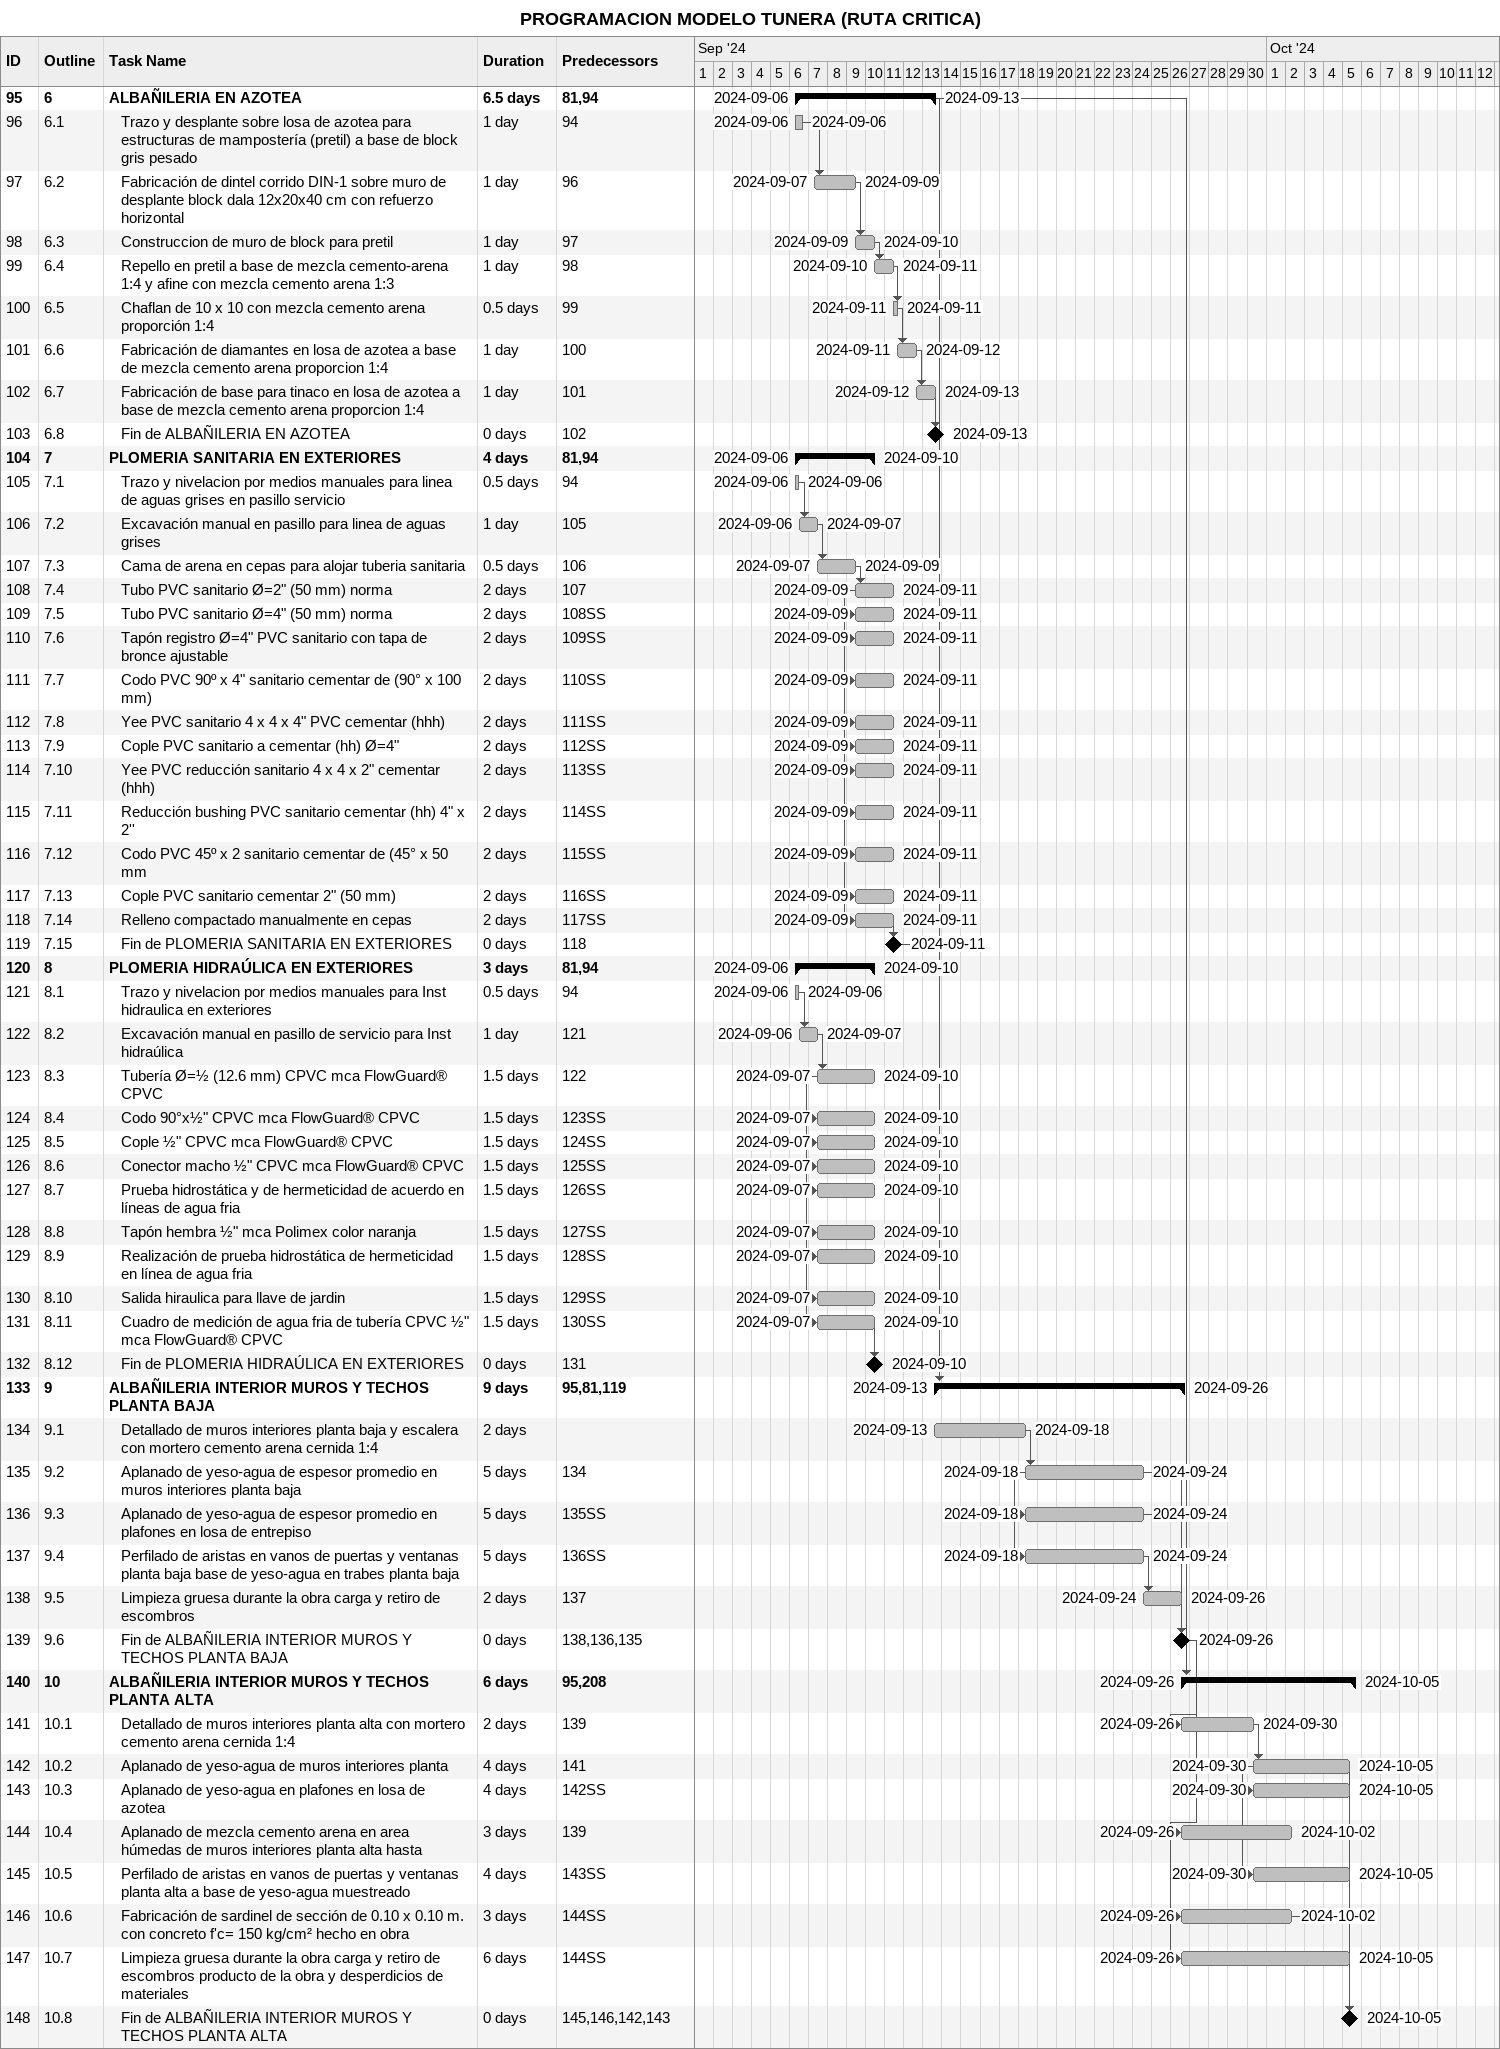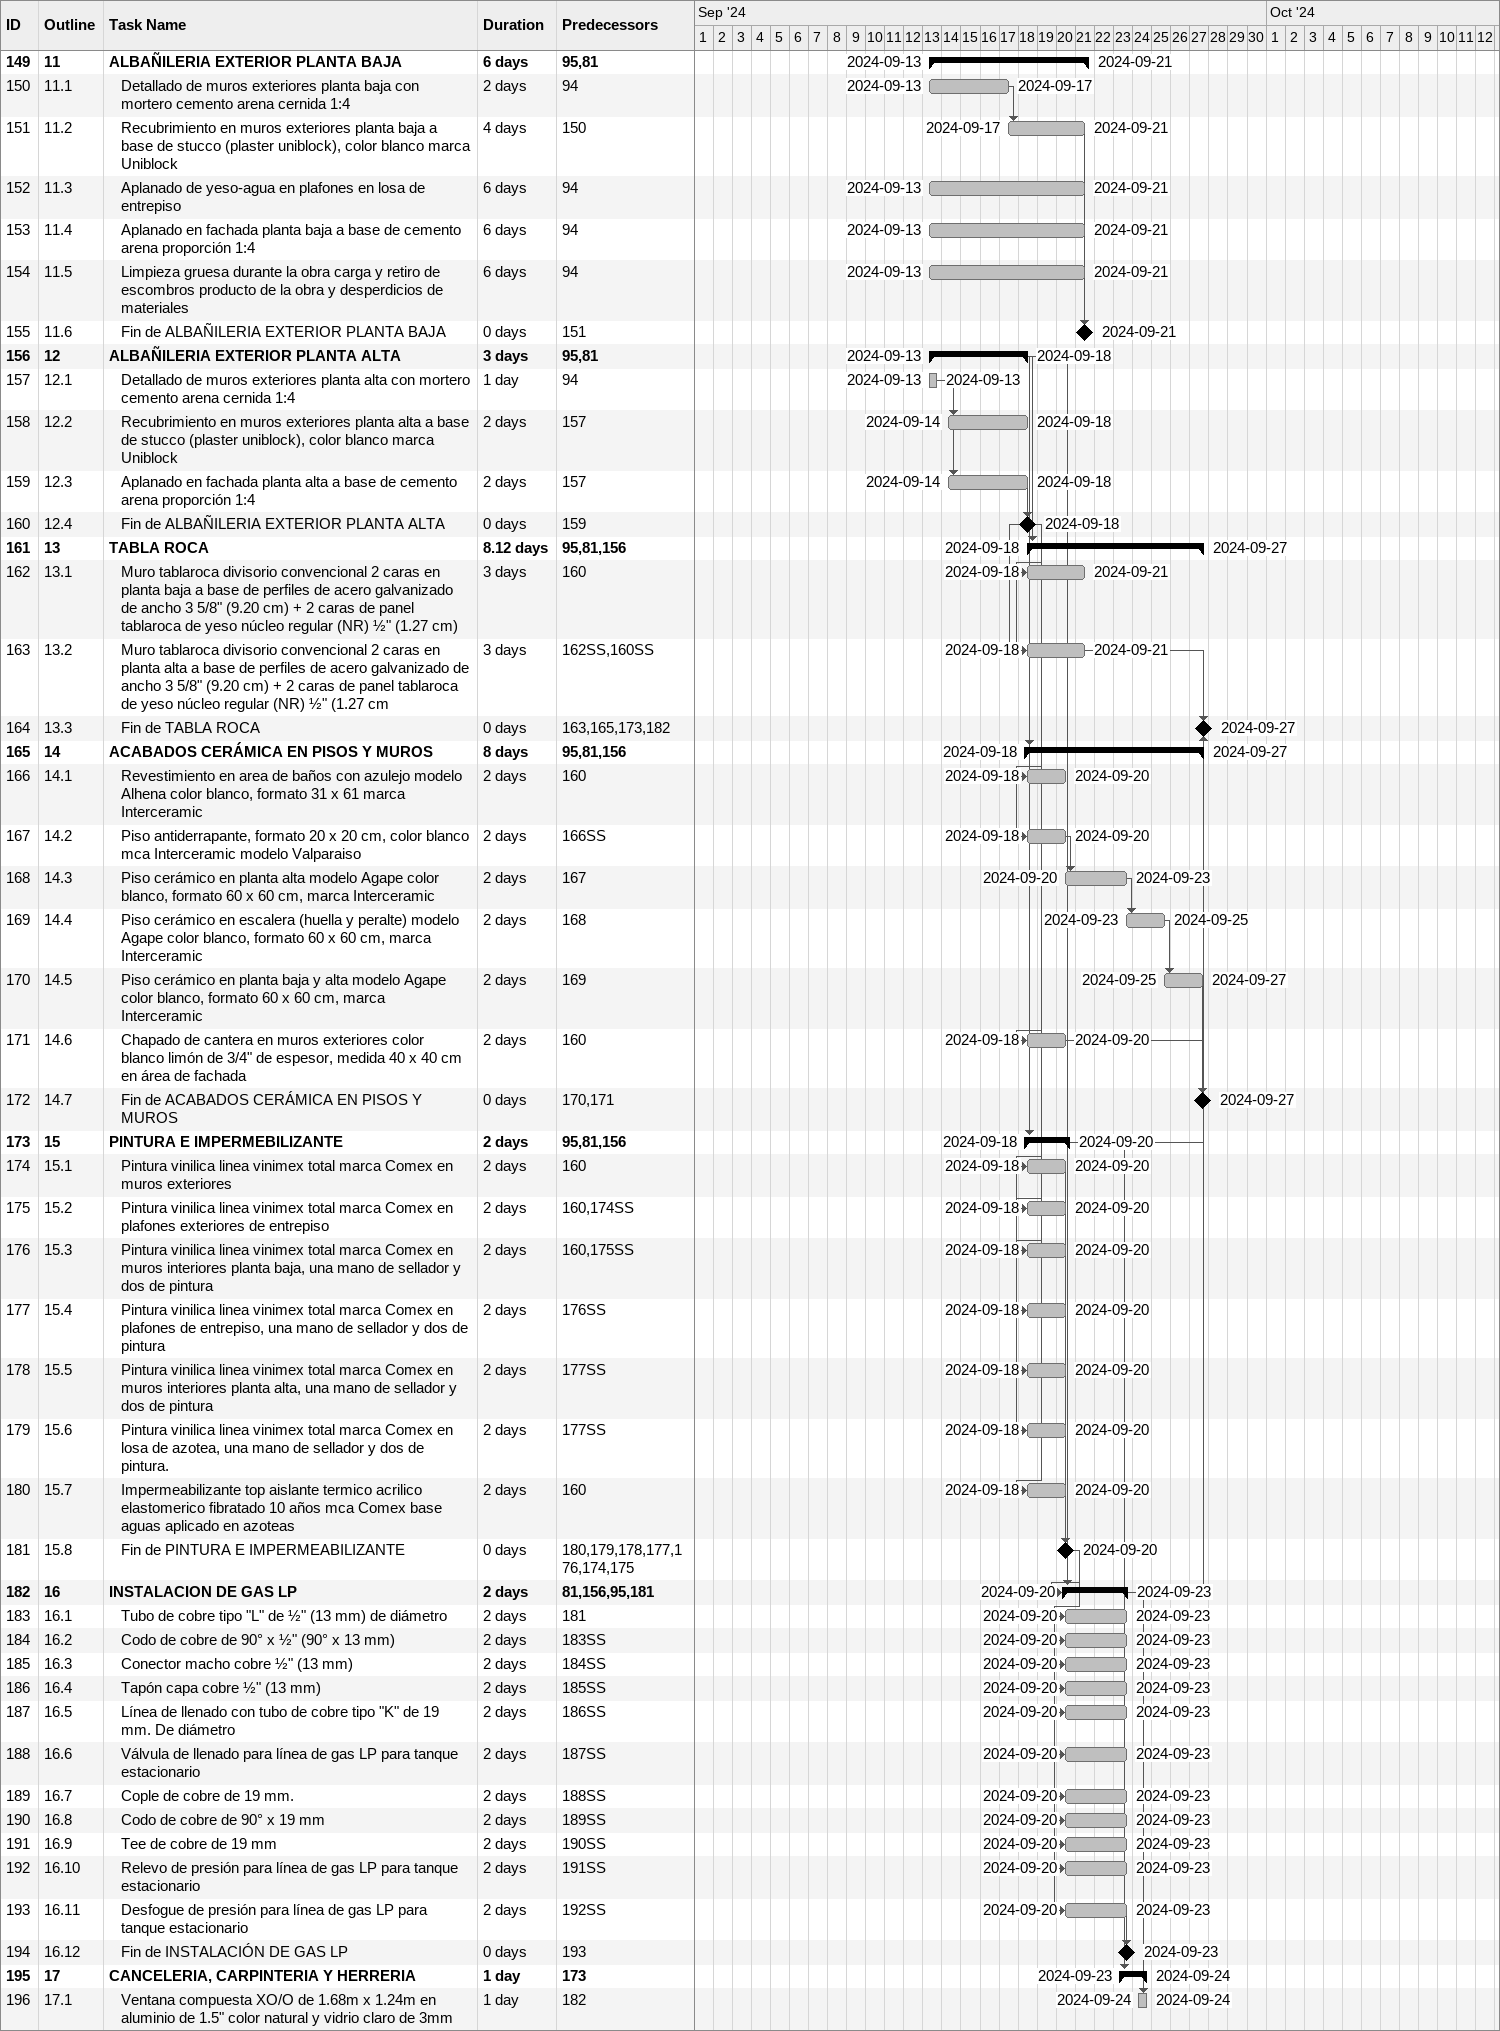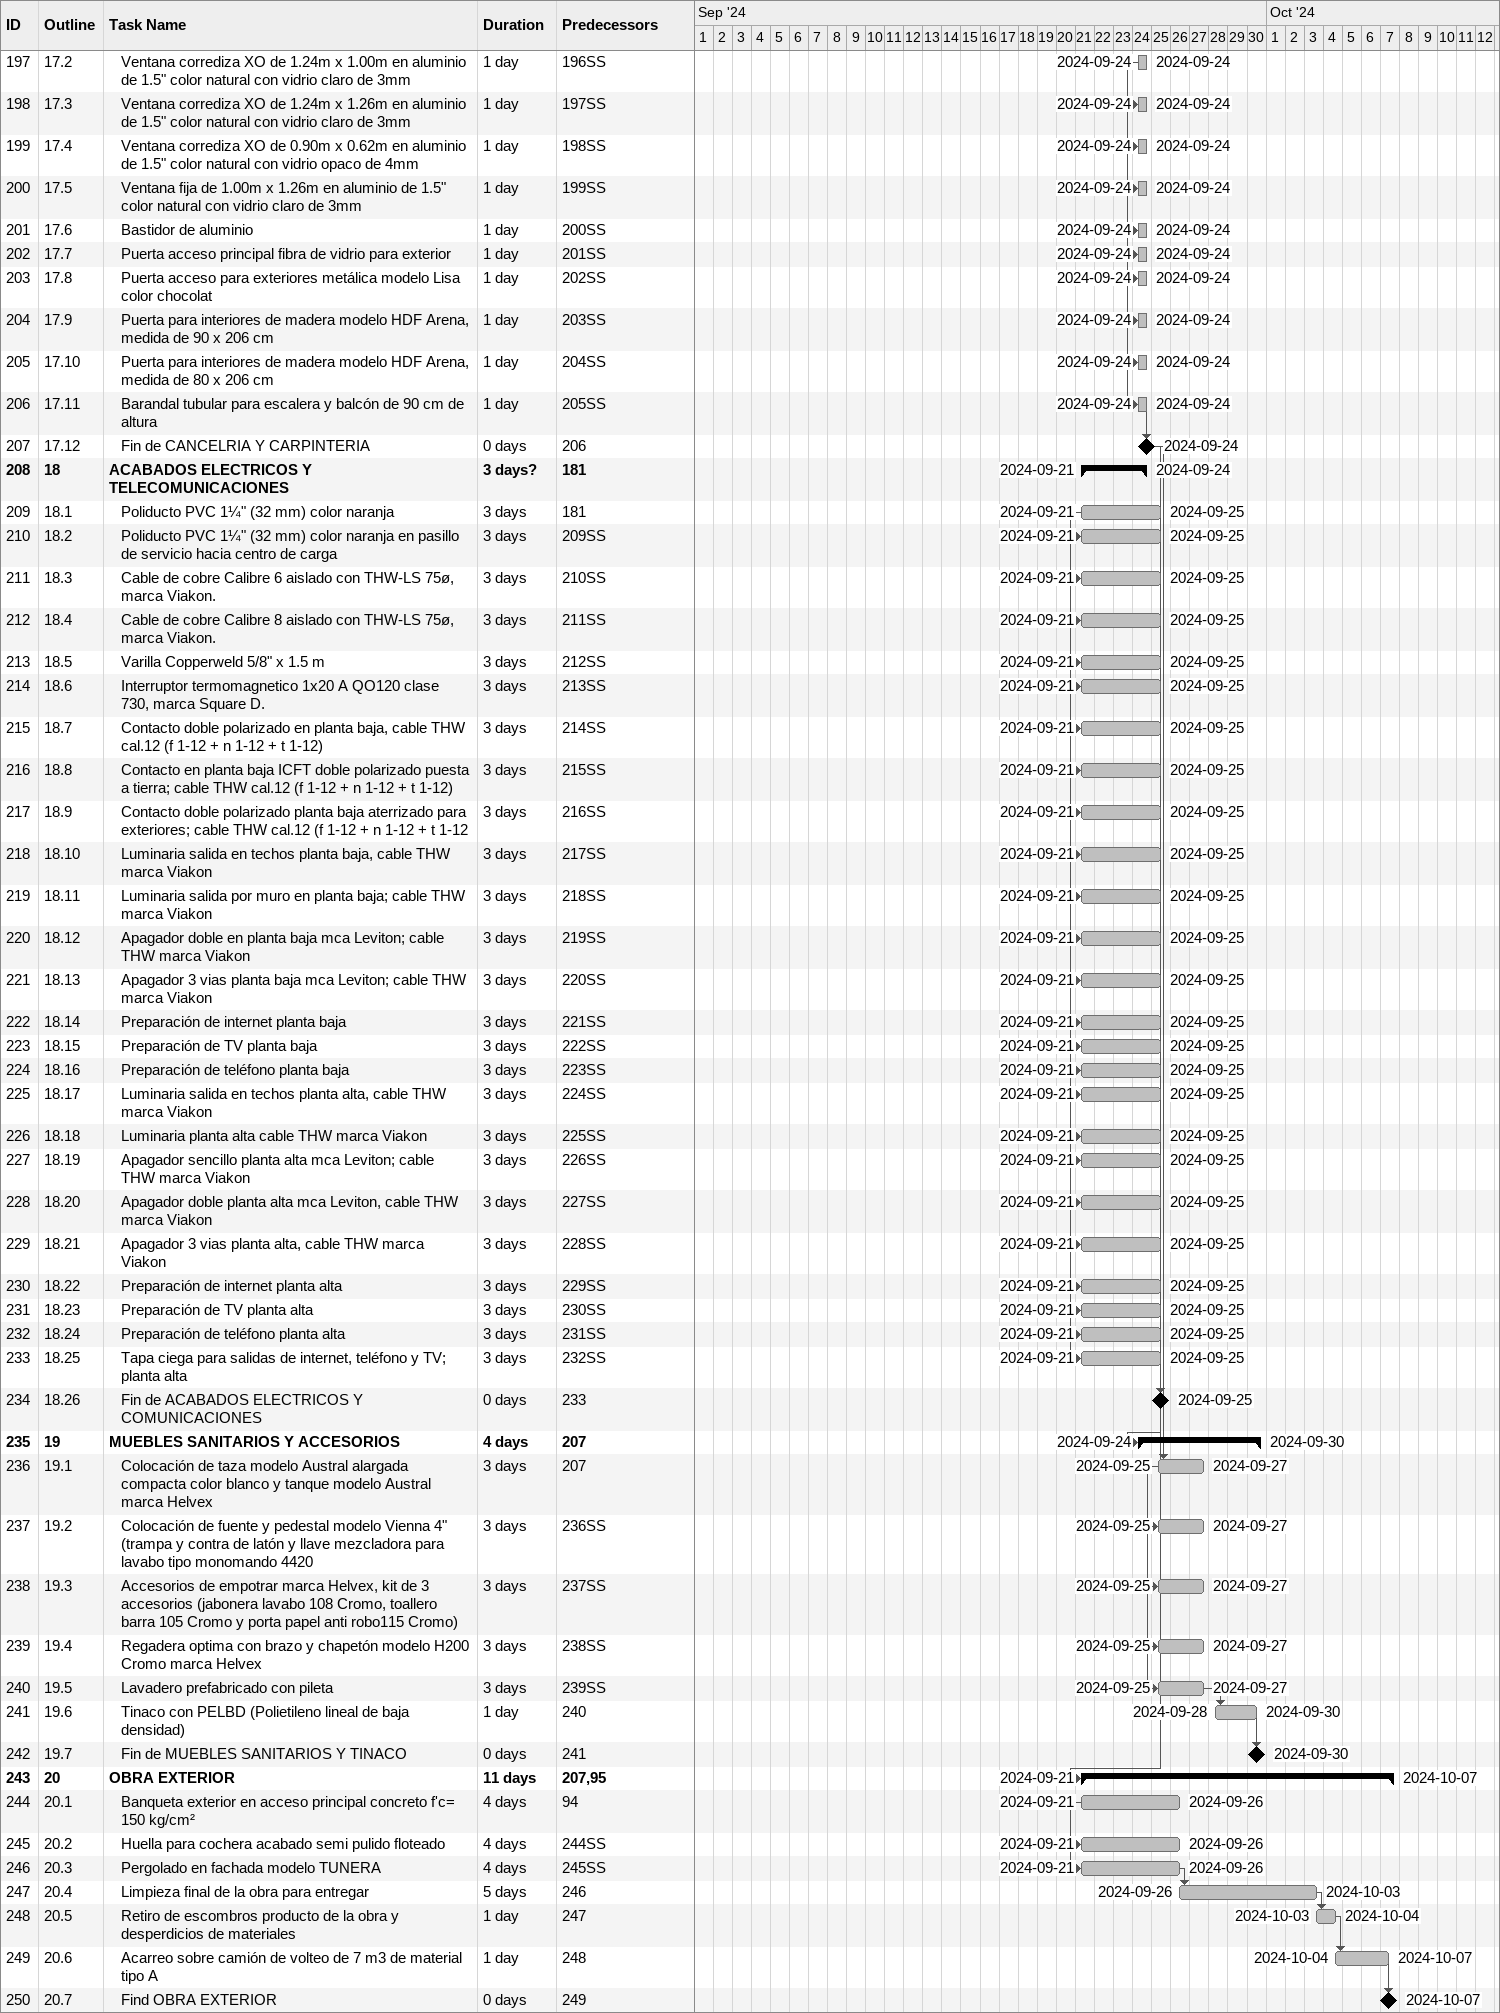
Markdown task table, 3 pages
PROGRAMACION MODELO TUNERA (RUTA CRITICA)

| ID | WBS | Task | Duration | Start | Finish | Predecessors |
|---|---|---|---|---|---|---|
| 95 | 6 | **ALBAÑILERIA EN AZOTEA** | 6.5d | 2024-09-06 | 2024-09-13 | 81, 94 |
| 96 | 6.1 | Trazo y desplante sobre losa de azotea para estructuras de mampostería (pretil) a base de block gris pesado | 1d | 2024-09-06 | 2024-09-06 | 94 |
| 97 | 6.2 | Fabricación de dintel corrido DIN-1 sobre muro de desplante block dala 12x20x40 cm con refuerzo horizontal | 1d | 2024-09-07 | 2024-09-09 | 96 |
| 98 | 6.3 | Construccion de muro de block para pretil | 1d | 2024-09-09 | 2024-09-10 | 97 |
| 99 | 6.4 | Repello en pretil a base de mezcla cemento-arena 1:4 y afine con mezcla cemento arena 1:3 | 1d | 2024-09-10 | 2024-09-11 | 98 |
| 100 | 6.5 | Chaflan de 10 x 10 con mezcla cemento arena proporción 1:4 | 0.5d | 2024-09-11 | 2024-09-11 | 99 |
| 101 | 6.6 | Fabricación de diamantes en losa de azotea a base de mezcla cemento arena proporcion 1:4 | 1d | 2024-09-11 | 2024-09-12 | 100 |
| 102 | 6.7 | Fabricación de base para tinaco en losa de azotea a base de mezcla cemento arena proporcion 1:4 | 1d | 2024-09-12 | 2024-09-13 | 101 |
| 103 | 6.8 | Fin de ALBAÑILERIA EN AZOTEA | 0d | 2024-09-13 | 2024-09-13 | 102 |
| 104 | 7 | **PLOMERIA SANITARIA EN EXTERIORES** | 4d | 2024-09-06 | 2024-09-10 | 81, 94 |
| 105 | 7.1 | Trazo y nivelacion por medios manuales para linea de aguas grises en pasillo servicio | 0.5d | 2024-09-06 | 2024-09-06 | 94 |
| 106 | 7.2 | Excavación manual en pasillo para linea de aguas grises | 1d | 2024-09-06 | 2024-09-07 | 105 |
| 107 | 7.3 | Cama de arena en cepas para alojar tuberia sanitaria | 0.5d | 2024-09-07 | 2024-09-09 | 106 |
| 108 | 7.4 | Tubo PVC sanitario Ø=2" (50 mm) norma | 2d | 2024-09-09 | 2024-09-11 | 107 |
| 109 | 7.5 | Tubo PVC sanitario Ø=4" (50 mm) norma | 2d | 2024-09-09 | 2024-09-11 | 108SS |
| 110 | 7.6 | Tapón registro Ø=4" PVC sanitario con tapa de bronce ajustable | 2d | 2024-09-09 | 2024-09-11 | 109SS |
| 111 | 7.7 | Codo PVC 90º x 4" sanitario cementar de (90° x 100 mm) | 2d | 2024-09-09 | 2024-09-11 | 110SS |
| 112 | 7.8 | Yee PVC sanitario 4 x 4 x 4" PVC cementar (hhh) | 2d | 2024-09-09 | 2024-09-11 | 111SS |
| 113 | 7.9 | Cople PVC sanitario a cementar (hh) Ø=4" | 2d | 2024-09-09 | 2024-09-11 | 112SS |
| 114 | 7.10 | Yee PVC reducción sanitario 4 x 4 x 2" cementar (hhh) | 2d | 2024-09-09 | 2024-09-11 | 113SS |
| 115 | 7.11 | Reducción bushing PVC sanitario cementar (hh) 4" x 2'' | 2d | 2024-09-09 | 2024-09-11 | 114SS |
| 116 | 7.12 | Codo PVC 45º x 2 sanitario cementar de (45° x 50 mm | 2d | 2024-09-09 | 2024-09-11 | 115SS |
| 117 | 7.13 | Cople PVC sanitario cementar 2" (50 mm) | 2d | 2024-09-09 | 2024-09-11 | 116SS |
| 118 | 7.14 | Relleno compactado manualmente en cepas | 2d | 2024-09-09 | 2024-09-11 | 117SS |
| 119 | 7.15 | Fin de PLOMERIA SANITARIA EN EXTERIORES | 0d | 2024-09-11 | 2024-09-11 | 118 |
| 120 | 8 | **PLOMERIA HIDRAÚLICA EN EXTERIORES** | 3d | 2024-09-06 | 2024-09-10 | 81, 94 |
| 121 | 8.1 | Trazo y nivelacion por medios manuales para Inst hidraulica en exteriores | 0.5d | 2024-09-06 | 2024-09-06 | 94 |
| 122 | 8.2 | Excavación manual en pasillo de servicio para Inst hidraúlica | 1d | 2024-09-06 | 2024-09-07 | 121 |
| 123 | 8.3 | Tubería Ø=½ (12.6 mm) CPVC mca FlowGuard® CPVC | 1.5d | 2024-09-07 | 2024-09-10 | 122 |
| 124 | 8.4 | Codo 90°x½" CPVC mca FlowGuard® CPVC | 1.5d | 2024-09-07 | 2024-09-10 | 123SS |
| 125 | 8.5 | Cople ½" CPVC mca FlowGuard® CPVC | 1.5d | 2024-09-07 | 2024-09-10 | 124SS |
| 126 | 8.6 | Conector macho ½" CPVC mca FlowGuard® CPVC | 1.5d | 2024-09-07 | 2024-09-10 | 125SS |
| 127 | 8.7 | Prueba hidrostática y de hermeticidad de acuerdo en líneas de agua fria | 1.5d | 2024-09-07 | 2024-09-10 | 126SS |
| 128 | 8.8 | Tapón hembra ½" mca Polimex color naranja | 1.5d | 2024-09-07 | 2024-09-10 | 127SS |
| 129 | 8.9 | Realización de prueba hidrostática de hermeticidad en línea de agua fria | 1.5d | 2024-09-07 | 2024-09-10 | 128SS |
| 130 | 8.10 | Salida hiraulica para llave de jardin | 1.5d | 2024-09-07 | 2024-09-10 | 129SS |
| 131 | 8.11 | Cuadro de medición de agua fria de tubería CPVC ½" mca FlowGuard® CPVC | 1.5d | 2024-09-07 | 2024-09-10 | 130SS |
| 132 | 8.12 | Fin de PLOMERIA HIDRAÚLICA EN EXTERIORES | 0d | 2024-09-10 | 2024-09-10 | 131 |
| 133 | 9 | **ALBAÑILERIA INTERIOR MUROS Y TECHOS PLANTA BAJA** | 9d | 2024-09-13 | 2024-09-26 | 95, 81, 119 |
| 134 | 9.1 | Detallado de muros interiores planta baja y escalera con mortero cemento arena cernida 1:4 | 2d | 2024-09-13 | 2024-09-18 |  |
| 135 | 9.2 | Aplanado de yeso-agua de espesor promedio en muros interiores planta baja | 5d | 2024-09-18 | 2024-09-24 | 134 |
| 136 | 9.3 | Aplanado de yeso-agua de espesor promedio en plafones en losa de entrepiso | 5d | 2024-09-18 | 2024-09-24 | 135SS |
| 137 | 9.4 | Perfilado de aristas en vanos de puertas y ventanas planta baja base de yeso-agua en trabes planta baja | 5d | 2024-09-18 | 2024-09-24 | 136SS |
| 138 | 9.5 | Limpieza gruesa durante la obra carga y retiro de escombros | 2d | 2024-09-24 | 2024-09-26 | 137 |
| 139 | 9.6 | Fin de ALBAÑILERIA INTERIOR MUROS Y TECHOS PLANTA BAJA | 0d | 2024-09-26 | 2024-09-26 | 138, 136, 135 |
| 140 | 10 | **ALBAÑILERIA INTERIOR MUROS Y TECHOS PLANTA ALTA** | 6d | 2024-09-26 | 2024-10-05 | 95, 208 |
| 141 | 10.1 | Detallado de muros interiores planta alta con mortero cemento arena cernida 1:4 | 2d | 2024-09-26 | 2024-09-30 | 139 |
| 142 | 10.2 | Aplanado de yeso-agua de muros interiores planta | 4d | 2024-09-30 | 2024-10-05 | 141 |
| 143 | 10.3 | Aplanado de yeso-agua en plafones en losa de azotea | 4d | 2024-09-30 | 2024-10-05 | 142SS |
| 144 | 10.4 | Aplanado de mezcla cemento arena en area húmedas de muros interiores planta alta hasta | 3d | 2024-09-26 | 2024-10-02 | 139 |
| 145 | 10.5 | Perfilado de aristas en vanos de puertas y ventanas planta alta a base de yeso-agua muestreado | 4d | 2024-09-30 | 2024-10-05 | 143SS |
| 146 | 10.6 | Fabricación de sardinel de sección de 0.10 x 0.10 m. con concreto f'c= 150 kg/cm² hecho en obra | 3d | 2024-09-26 | 2024-10-02 | 144SS |
| 147 | 10.7 | Limpieza gruesa durante la obra carga y retiro de escombros producto de la obra y desperdicios de materiales | 6d | 2024-09-26 | 2024-10-05 | 144SS |
| 148 | 10.8 | Fin de ALBAÑILERIA INTERIOR MUROS Y TECHOS PLANTA ALTA | 0d | 2024-10-05 | 2024-10-05 | 145, 146, 142, 143 |
| 149 | 11 | **ALBAÑILERIA EXTERIOR PLANTA BAJA** | 6d | 2024-09-13 | 2024-09-21 | 95, 81 |
| 150 | 11.1 | Detallado de muros exteriores planta baja con mortero cemento arena cernida 1:4 | 2d | 2024-09-13 | 2024-09-17 | 94 |
| 151 | 11.2 | Recubrimiento en muros exteriores planta baja a base de stucco (plaster uniblock), color blanco marca Uniblock | 4d | 2024-09-17 | 2024-09-21 | 150 |
| 152 | 11.3 | Aplanado de yeso-agua en plafones en losa de entrepiso | 6d | 2024-09-13 | 2024-09-21 | 94 |
| 153 | 11.4 | Aplanado en fachada planta baja a base de cemento arena proporción 1:4 | 6d | 2024-09-13 | 2024-09-21 | 94 |
| 154 | 11.5 | Limpieza gruesa durante la obra carga y retiro de escombros producto de la obra y desperdicios de materiales | 6d | 2024-09-13 | 2024-09-21 | 94 |
| 155 | 11.6 | Fin de ALBAÑILERIA EXTERIOR PLANTA BAJA | 0d | 2024-09-21 | 2024-09-21 | 151 |
| 156 | 12 | **ALBAÑILERIA EXTERIOR PLANTA ALTA** | 3d | 2024-09-13 | 2024-09-18 | 95, 81 |
| 157 | 12.1 | Detallado de muros exteriores planta alta con mortero cemento arena cernida 1:4 | 1d | 2024-09-13 | 2024-09-13 | 94 |
| 158 | 12.2 | Recubrimiento en muros exteriores planta alta a base de stucco (plaster uniblock), color blanco marca Uniblock | 2d | 2024-09-14 | 2024-09-18 | 157 |
| 159 | 12.3 | Aplanado en fachada planta alta a base de cemento arena proporción 1:4 | 2d | 2024-09-14 | 2024-09-18 | 157 |
| 160 | 12.4 | Fin de ALBAÑILERIA EXTERIOR PLANTA ALTA | 0d | 2024-09-18 | 2024-09-18 | 159 |
| 161 | 13 | **TABLA ROCA** | 8.12d | 2024-09-18 | 2024-09-27 | 95, 81, 156 |
| 162 | 13.1 | Muro tablaroca divisorio convencional 2 caras en planta baja a base de perfiles de acero galvanizado de ancho 3 5/8" (9.20 cm) + 2 caras de panel tablaroca de yeso núcleo regular (NR) ½" (1.27 cm) | 3d | 2024-09-18 | 2024-09-21 | 160 |
| 163 | 13.2 | Muro tablaroca divisorio convencional 2 caras en planta alta a base de perfiles de acero galvanizado de ancho 3 5/8" (9.20 cm) + 2 caras de panel tablaroca de yeso núcleo regular (NR) ½" (1.27 cm | 3d | 2024-09-18 | 2024-09-21 | 162SS, 160SS |
| 164 | 13.3 | Fin de TABLA ROCA | 0d | 2024-09-27 | 2024-09-27 | 163, 165, 173, 182 |
| 165 | 14 | **ACABADOS CERÁMICA EN PISOS Y MUROS** | 8d | 2024-09-18 | 2024-09-27 | 95, 81, 156 |
| 166 | 14.1 | Revestimiento en area de baños con azulejo modelo Alhena color blanco, formato 31 x 61 marca Interceramic | 2d | 2024-09-18 | 2024-09-20 | 160 |
| 167 | 14.2 | Piso antiderrapante, formato 20 x 20 cm, color blanco mca Interceramic modelo Valparaiso | 2d | 2024-09-18 | 2024-09-20 | 166SS |
| 168 | 14.3 | Piso cerámico en planta alta modelo Agape color blanco, formato 60 x 60 cm, marca Interceramic | 2d | 2024-09-20 | 2024-09-23 | 167 |
| 169 | 14.4 | Piso cerámico en escalera (huella y peralte) modelo Agape color blanco, formato 60 x 60 cm, marca Interceramic | 2d | 2024-09-23 | 2024-09-25 | 168 |
| 170 | 14.5 | Piso cerámico en planta baja y alta modelo Agape color blanco, formato 60 x 60 cm, marca Interceramic | 2d | 2024-09-25 | 2024-09-27 | 169 |
| 171 | 14.6 | Chapado de cantera en muros exteriores color blanco limón de 3/4" de espesor, medida 40 x 40 cm en área de fachada | 2d | 2024-09-18 | 2024-09-20 | 160 |
| 172 | 14.7 | Fin de ACABADOS CERÁMICA EN PISOS Y MUROS | 0d | 2024-09-27 | 2024-09-27 | 170, 171 |
| 173 | 15 | **PINTURA E IMPERMEBILIZANTE** | 2d | 2024-09-18 | 2024-09-20 | 95, 81, 156 |
| 174 | 15.1 | Pintura vinilica linea vinimex total marca Comex en muros exteriores | 2d | 2024-09-18 | 2024-09-20 | 160 |
| 175 | 15.2 | Pintura vinilica linea vinimex total marca Comex en plafones exteriores de entrepiso | 2d | 2024-09-18 | 2024-09-20 | 160, 174SS |
| 176 | 15.3 | Pintura vinilica linea vinimex total marca Comex en muros interiores planta baja, una mano de sellador y dos de pintura | 2d | 2024-09-18 | 2024-09-20 | 160, 175SS |
| 177 | 15.4 | Pintura vinilica linea vinimex total marca Comex en plafones de entrepiso, una mano de sellador y dos de pintura | 2d | 2024-09-18 | 2024-09-20 | 176SS |
| 178 | 15.5 | Pintura vinilica linea vinimex total marca Comex en muros interiores planta alta, una mano de sellador y dos de pintura | 2d | 2024-09-18 | 2024-09-20 | 177SS |
| 179 | 15.6 | Pintura vinilica linea vinimex total marca Comex en losa de azotea, una mano de sellador y dos de pintura. | 2d | 2024-09-18 | 2024-09-20 | 177SS |
| 180 | 15.7 | Impermeabilizante top aislante termico acrilico elastomerico fibratado 10 años mca Comex base aguas aplicado en azoteas | 2d | 2024-09-18 | 2024-09-20 | 160 |
| 181 | 15.8 | Fin de PINTURA E IMPERMEABILIZANTE | 0d | 2024-09-20 | 2024-09-20 | 180, 179, 178, 177, 176, 174, 175 |
| 182 | 16 | **INSTALACION DE GAS LP** | 2d | 2024-09-20 | 2024-09-23 | 81, 156, 95, 181 |
| 183 | 16.1 | Tubo de cobre tipo "L" de ½" (13 mm) de diámetro | 2d | 2024-09-20 | 2024-09-23 | 181 |
| 184 | 16.2 | Codo de cobre de 90° x ½" (90° x 13 mm) | 2d | 2024-09-20 | 2024-09-23 | 183SS |
| 185 | 16.3 | Conector macho cobre ½" (13 mm) | 2d | 2024-09-20 | 2024-09-23 | 184SS |
| 186 | 16.4 | Tapón capa cobre ½" (13 mm) | 2d | 2024-09-20 | 2024-09-23 | 185SS |
| 187 | 16.5 | Línea de llenado con tubo de cobre tipo "K" de 19 mm. De diámetro | 2d | 2024-09-20 | 2024-09-23 | 186SS |
| 188 | 16.6 | Válvula de llenado para línea de gas LP para tanque estacionario | 2d | 2024-09-20 | 2024-09-23 | 187SS |
| 189 | 16.7 | Cople de cobre de 19 mm. | 2d | 2024-09-20 | 2024-09-23 | 188SS |
| 190 | 16.8 | Codo de cobre de 90° x 19 mm | 2d | 2024-09-20 | 2024-09-23 | 189SS |
| 191 | 16.9 | Tee de cobre de 19 mm | 2d | 2024-09-20 | 2024-09-23 | 190SS |
| 192 | 16.10 | Relevo de presión para línea de gas LP para tanque estacionario | 2d | 2024-09-20 | 2024-09-23 | 191SS |
| 193 | 16.11 | Desfogue de presión para línea de gas LP para tanque estacionario | 2d | 2024-09-20 | 2024-09-23 | 192SS |
| 194 | 16.12 | Fin de INSTALACIÓN DE GAS LP | 0d | 2024-09-23 | 2024-09-23 | 193 |
| 195 | 17 | **CANCELERIA, CARPINTERIA Y HERRERIA** | 1d | 2024-09-23 | 2024-09-24 | 173 |
| 196 | 17.1 | Ventana compuesta XO/O de 1.68m x 1.24m en aluminio de 1.5" color natural y vidrio claro de 3mm | 1d | 2024-09-24 | 2024-09-24 | 182 |
| 197 | 17.2 | Ventana corrediza XO de 1.24m x 1.00m en aluminio de 1.5" color natural con vidrio claro de 3mm | 1d | 2024-09-24 | 2024-09-24 | 196SS |
| 198 | 17.3 | Ventana corrediza XO de 1.24m x 1.26m en aluminio de 1.5" color natural con vidrio claro de 3mm | 1d | 2024-09-24 | 2024-09-24 | 197SS |
| 199 | 17.4 | Ventana corrediza XO de 0.90m x 0.62m en aluminio de 1.5" color natural con vidrio opaco de 4mm | 1d | 2024-09-24 | 2024-09-24 | 198SS |
| 200 | 17.5 | Ventana fija de 1.00m x 1.26m en aluminio de 1.5" color natural con vidrio claro de 3mm | 1d | 2024-09-24 | 2024-09-24 | 199SS |
| 201 | 17.6 | Bastidor de aluminio | 1d | 2024-09-24 | 2024-09-24 | 200SS |
| 202 | 17.7 | Puerta acceso principal fibra de vidrio para exterior | 1d | 2024-09-24 | 2024-09-24 | 201SS |
| 203 | 17.8 | Puerta acceso para exteriores metálica modelo Lisa color chocolat | 1d | 2024-09-24 | 2024-09-24 | 202SS |
| 204 | 17.9 | Puerta para interiores de madera modelo HDF Arena, medida de 90 x 206 cm | 1d | 2024-09-24 | 2024-09-24 | 203SS |
| 205 | 17.10 | Puerta para interiores de madera modelo HDF Arena, medida de 80 x 206 cm | 1d | 2024-09-24 | 2024-09-24 | 204SS |
| 206 | 17.11 | Barandal tubular para escalera y balcón de 90 cm de altura | 1d | 2024-09-24 | 2024-09-24 | 205SS |
| 207 | 17.12 | Fin de CANCELRIA Y CARPINTERIA | 0d | 2024-09-24 | 2024-09-24 | 206 |
| 208 | 18 | **ACABADOS ELECTRICOS Y TELECOMUNICACIONES** | 3d? | 2024-09-21 | 2024-09-24 | 181 |
| 209 | 18.1 | Poliducto PVC 1¼" (32 mm) color naranja | 3d | 2024-09-21 | 2024-09-25 | 181 |
| 210 | 18.2 | Poliducto PVC 1¼" (32 mm) color naranja en pasillo de servicio hacia centro de carga | 3d | 2024-09-21 | 2024-09-25 | 209SS |
| 211 | 18.3 | Cable de cobre Calibre 6 aislado con THW-LS 75ø, marca Viakon. | 3d | 2024-09-21 | 2024-09-25 | 210SS |
| 212 | 18.4 | Cable de cobre Calibre 8 aislado con THW-LS 75ø, marca Viakon. | 3d | 2024-09-21 | 2024-09-25 | 211SS |
| 213 | 18.5 | Varilla Copperweld 5/8" x 1.5 m | 3d | 2024-09-21 | 2024-09-25 | 212SS |
| 214 | 18.6 | Interruptor termomagnetico 1x20 A QO120 clase 730, marca Square D. | 3d | 2024-09-21 | 2024-09-25 | 213SS |
| 215 | 18.7 | Contacto doble polarizado en planta baja, cable THW cal.12 (f 1-12 + n 1-12 + t 1-12) | 3d | 2024-09-21 | 2024-09-25 | 214SS |
| 216 | 18.8 | Contacto en planta baja ICFT doble polarizado puesta a tierra; cable THW cal.12 (f 1-12 + n 1-12 + t 1-12) | 3d | 2024-09-21 | 2024-09-25 | 215SS |
| 217 | 18.9 | Contacto doble polarizado planta baja aterrizado para exteriores; cable THW cal.12 (f 1-12 + n 1-12 + t 1-12 | 3d | 2024-09-21 | 2024-09-25 | 216SS |
| 218 | 18.10 | Luminaria salida en techos planta baja, cable THW marca Viakon | 3d | 2024-09-21 | 2024-09-25 | 217SS |
| 219 | 18.11 | Luminaria salida por muro en planta baja; cable THW marca Viakon | 3d | 2024-09-21 | 2024-09-25 | 218SS |
| 220 | 18.12 | Apagador doble en planta baja mca Leviton; cable THW marca Viakon | 3d | 2024-09-21 | 2024-09-25 | 219SS |
| 221 | 18.13 | Apagador 3 vias planta baja mca Leviton; cable THW marca Viakon | 3d | 2024-09-21 | 2024-09-25 | 220SS |
| 222 | 18.14 | Preparación de internet planta baja | 3d | 2024-09-21 | 2024-09-25 | 221SS |
| 223 | 18.15 | Preparación de TV planta baja | 3d | 2024-09-21 | 2024-09-25 | 222SS |
| 224 | 18.16 | Preparación de teléfono planta baja | 3d | 2024-09-21 | 2024-09-25 | 223SS |
| 225 | 18.17 | Luminaria salida en techos planta alta, cable THW marca Viakon | 3d | 2024-09-21 | 2024-09-25 | 224SS |
| 226 | 18.18 | Luminaria planta alta cable THW marca Viakon | 3d | 2024-09-21 | 2024-09-25 | 225SS |
| 227 | 18.19 | Apagador sencillo planta alta mca Leviton; cable THW marca Viakon | 3d | 2024-09-21 | 2024-09-25 | 226SS |
| 228 | 18.20 | Apagador doble planta alta mca Leviton, cable THW marca Viakon | 3d | 2024-09-21 | 2024-09-25 | 227SS |
| 229 | 18.21 | Apagador 3 vias planta alta, cable THW marca Viakon | 3d | 2024-09-21 | 2024-09-25 | 228SS |
| 230 | 18.22 | Preparación de internet planta alta | 3d | 2024-09-21 | 2024-09-25 | 229SS |
| 231 | 18.23 | Preparación de TV planta alta | 3d | 2024-09-21 | 2024-09-25 | 230SS |
| 232 | 18.24 | Preparación de teléfono planta alta | 3d | 2024-09-21 | 2024-09-25 | 231SS |
| 233 | 18.25 | Tapa ciega para salidas de internet, teléfono y TV; planta alta | 3d | 2024-09-21 | 2024-09-25 | 232SS |
| 234 | 18.26 | Fin de ACABADOS ELECTRICOS Y COMUNICACIONES | 0d | 2024-09-25 | 2024-09-25 | 233 |
| 235 | 19 | **MUEBLES SANITARIOS Y ACCESORIOS** | 4d | 2024-09-24 | 2024-09-30 | 207 |
| 236 | 19.1 | Colocación de taza modelo Austral alargada compacta color blanco y tanque modelo Austral marca Helvex | 3d | 2024-09-25 | 2024-09-27 | 207 |
| 237 | 19.2 | Colocación de fuente y pedestal modelo Vienna 4" (trampa y contra de latón y llave mezcladora para lavabo tipo monomando 4420 | 3d | 2024-09-25 | 2024-09-27 | 236SS |
| 238 | 19.3 | Accesorios de empotrar marca Helvex, kit de 3 accesorios (jabonera lavabo 108 Cromo, toallero barra 105 Cromo y porta papel anti robo115 Cromo) | 3d | 2024-09-25 | 2024-09-27 | 237SS |
| 239 | 19.4 | Regadera optima con brazo y chapetón modelo H200 Cromo marca Helvex | 3d | 2024-09-25 | 2024-09-27 | 238SS |
| 240 | 19.5 | Lavadero prefabricado con pileta | 3d | 2024-09-25 | 2024-09-27 | 239SS |
| 241 | 19.6 | Tinaco con PELBD (Polietileno lineal de baja densidad) | 1d | 2024-09-28 | 2024-09-30 | 240 |
| 242 | 19.7 | Fin de MUEBLES SANITARIOS Y TINACO | 0d | 2024-09-30 | 2024-09-30 | 241 |
| 243 | 20 | **OBRA EXTERIOR** | 11d | 2024-09-21 | 2024-10-07 | 207, 95 |
| 244 | 20.1 | Banqueta exterior en acceso principal concreto f'c= 150 kg/cm² | 4d | 2024-09-21 | 2024-09-26 | 94 |
| 245 | 20.2 | Huella para cochera acabado semi pulido floteado | 4d | 2024-09-21 | 2024-09-26 | 244SS |
| 246 | 20.3 | Pergolado en fachada modelo TUNERA | 4d | 2024-09-21 | 2024-09-26 | 245SS |
| 247 | 20.4 | Limpieza final de la obra para entregar | 5d | 2024-09-26 | 2024-10-03 | 246 |
| 248 | 20.5 | Retiro de escombros producto de la obra y desperdicios de materiales | 1d | 2024-10-03 | 2024-10-04 | 247 |
| 249 | 20.6 | Acarreo sobre camión de volteo de 7 m3 de material tipo A | 1d | 2024-10-04 | 2024-10-07 | 248 |
| 250 | 20.7 | Find OBRA EXTERIOR | 0d | 2024-10-07 | 2024-10-07 | 249 |
